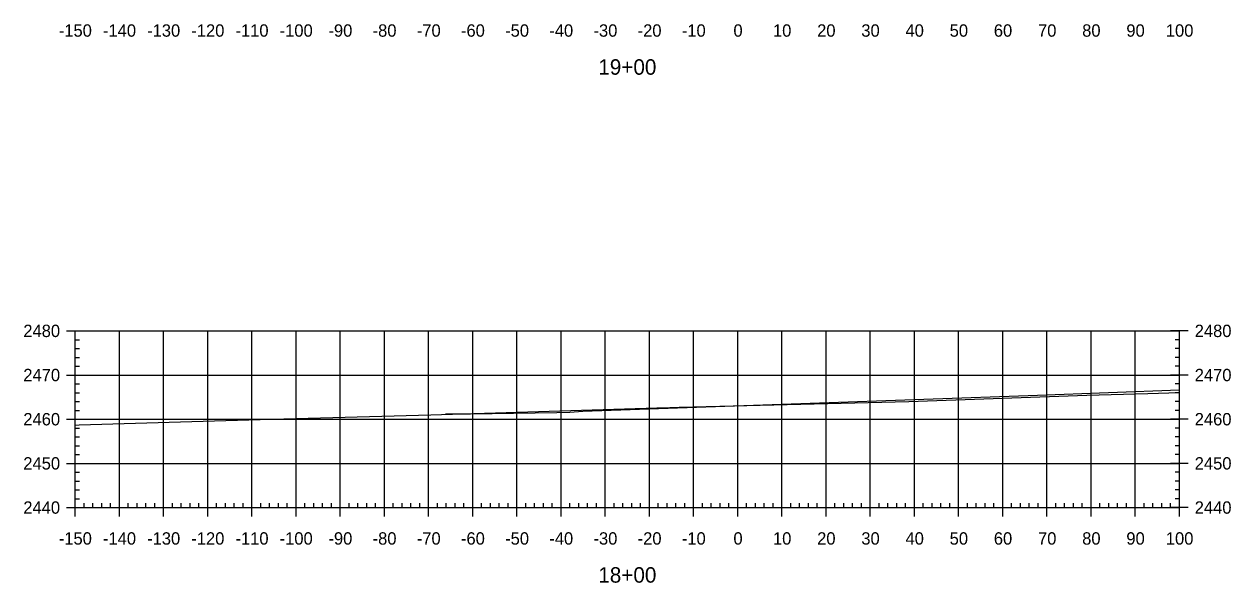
# Model space of a CAD drawing. Extents: x 6943757 to 6978036, y 2273166 to 2280902.
# Drawn here: x 6976138.1 to 6976411.3, y 2277626 to 2277752.5 of the extents above; entities that cross this region are included whole.
import ezdxf

# ---------------------------------------------------------------- set-up
doc = ezdxf.new("R2010")
doc.units = 0
for name, color, linetype in [('C-GRID-FRAM', 7, 'Continuous'), ('C-GRID-MAJR', 7, 'Continuous'), ('C-GRID-TEXT', 7, 'Continuous'), ('C-TOPO-MAJR', 7, 'Continuous')]:
    doc.layers.add(name, color=color, linetype=linetype)

msp = doc.modelspace()

# ---------------------------------------------------------------- linework, layer by layer
at = {"layer": 'C-GRID-FRAM'}
for p, q in [((6976147.68, 2277683.05), (6976151.68, 2277683.05)), ((6976149.68, 2277643.05), (6976149.68, 2277683.05)), ((6976149.68, 2277681.05), (6976150.68, 2277681.05)), ((6976401.68, 2277683.05), (6976397.68, 2277683.05)), ((6976399.68, 2277681.05), (6976398.68, 2277681.05)), ((6976399.68, 2277643.05), (6976399.68, 2277683.05)), ((6976149.68, 2277679.05), (6976150.68, 2277679.05)), ((6976399.68, 2277679.05), (6976398.68, 2277679.05)), ((6976149.68, 2277677.05), (6976150.68, 2277677.05)), ((6976399.68, 2277677.05), (6976398.68, 2277677.05)), ((6976147.68, 2277673.05), (6976151.68, 2277673.05)), ((6976149.68, 2277675.05), (6976150.68, 2277675.05)), ((6976401.68, 2277673.05), (6976397.68, 2277673.05)), ((6976399.68, 2277675.05), (6976398.68, 2277675.05)), ((6976149.68, 2277671.05), (6976150.68, 2277671.05)), ((6976399.68, 2277671.05), (6976398.68, 2277671.05)), ((6976149.68, 2277669.05), (6976150.68, 2277669.05)), ((6976399.68, 2277669.05), (6976398.68, 2277669.05)), ((6976149.68, 2277667.05), (6976150.68, 2277667.05)), ((6976149.68, 2277665.05), (6976150.68, 2277665.05)), ((6976399.68, 2277667.05), (6976398.68, 2277667.05)), ((6976399.68, 2277665.05), (6976398.68, 2277665.05)), ((6976147.68, 2277663.05), (6976151.68, 2277663.05)), ((6976401.68, 2277663.05), (6976397.68, 2277663.05)), ((6976149.68, 2277661.05), (6976150.68, 2277661.05)), ((6976149.68, 2277659.05), (6976150.68, 2277659.05)), ((6976399.68, 2277661.05), (6976398.68, 2277661.05)), ((6976399.68, 2277659.05), (6976398.68, 2277659.05)), ((6976149.68, 2277657.05), (6976150.68, 2277657.05)), ((6976399.68, 2277657.05), (6976398.68, 2277657.05)), ((6976149.68, 2277655.05), (6976150.68, 2277655.05)), ((6976399.68, 2277655.05), (6976398.68, 2277655.05)), ((6976147.68, 2277653.05), (6976151.68, 2277653.05)), ((6976149.68, 2277651.05), (6976150.68, 2277651.05)), ((6976401.68, 2277653.05), (6976397.68, 2277653.05)), ((6976399.68, 2277651.05), (6976398.68, 2277651.05)), ((6976149.68, 2277649.05), (6976150.68, 2277649.05)), ((6976399.68, 2277649.05), (6976398.68, 2277649.05)), ((6976149.68, 2277647.05), (6976150.68, 2277647.05)), ((6976399.68, 2277647.05), (6976398.68, 2277647.05)), ((6976147.68, 2277643.05), (6976151.68, 2277643.05)), ((6976149.68, 2277645.05), (6976150.68, 2277645.05)), ((6976149.68, 2277641.05), (6976149.68, 2277645.05)), ((6976149.68, 2277643.05), (6976399.68, 2277643.05)), ((6976151.68, 2277643.05), (6976151.68, 2277644.05)), ((6976153.68, 2277643.05), (6976153.68, 2277644.05)), ((6976155.68, 2277643.05), (6976155.68, 2277644.05)), ((6976157.68, 2277643.05), (6976157.68, 2277644.05)), ((6976159.68, 2277641.05), (6976159.68, 2277645.05)), ((6976161.68, 2277643.05), (6976161.68, 2277644.05)), ((6976163.68, 2277643.05), (6976163.68, 2277644.05)), ((6976165.68, 2277643.05), (6976165.68, 2277644.05)), ((6976167.68, 2277643.05), (6976167.68, 2277644.05)), ((6976169.68, 2277641.05), (6976169.68, 2277645.05)), ((6976171.68, 2277643.05), (6976171.68, 2277644.05)), ((6976173.68, 2277643.05), (6976173.68, 2277644.05)), ((6976175.68, 2277643.05), (6976175.68, 2277644.05)), ((6976177.68, 2277643.05), (6976177.68, 2277644.05)), ((6976179.68, 2277641.05), (6976179.68, 2277645.05)), ((6976181.68, 2277643.05), (6976181.68, 2277644.05)), ((6976183.68, 2277643.05), (6976183.68, 2277644.05)), ((6976185.68, 2277643.05), (6976185.68, 2277644.05)), ((6976187.68, 2277643.05), (6976187.68, 2277644.05)), ((6976189.68, 2277641.05), (6976189.68, 2277645.05)), ((6976191.68, 2277643.05), (6976191.68, 2277644.05)), ((6976193.68, 2277643.05), (6976193.68, 2277644.05)), ((6976195.68, 2277643.05), (6976195.68, 2277644.05)), ((6976197.68, 2277643.05), (6976197.68, 2277644.05)), ((6976199.68, 2277641.05), (6976199.68, 2277645.05)), ((6976201.68, 2277643.05), (6976201.68, 2277644.05)), ((6976203.68, 2277643.05), (6976203.68, 2277644.05)), ((6976205.68, 2277643.05), (6976205.68, 2277644.05)), ((6976207.68, 2277643.05), (6976207.68, 2277644.05)), ((6976209.68, 2277641.05), (6976209.68, 2277645.05)), ((6976211.68, 2277643.05), (6976211.68, 2277644.05)), ((6976213.68, 2277643.05), (6976213.68, 2277644.05)), ((6976215.68, 2277643.05), (6976215.68, 2277644.05)), ((6976217.68, 2277643.05), (6976217.68, 2277644.05)), ((6976219.68, 2277641.05), (6976219.68, 2277645.05)), ((6976221.68, 2277643.05), (6976221.68, 2277644.05)), ((6976223.68, 2277643.05), (6976223.68, 2277644.05)), ((6976225.68, 2277643.05), (6976225.68, 2277644.05)), ((6976227.68, 2277643.05), (6976227.68, 2277644.05)), ((6976229.68, 2277641.05), (6976229.68, 2277645.05)), ((6976231.68, 2277643.05), (6976231.68, 2277644.05)), ((6976233.68, 2277643.05), (6976233.68, 2277644.05)), ((6976235.68, 2277643.05), (6976235.68, 2277644.05)), ((6976237.68, 2277643.05), (6976237.68, 2277644.05)), ((6976239.68, 2277641.05), (6976239.68, 2277645.05)), ((6976241.68, 2277643.05), (6976241.68, 2277644.05)), ((6976243.68, 2277643.05), (6976243.68, 2277644.05)), ((6976245.68, 2277643.05), (6976245.68, 2277644.05)), ((6976247.68, 2277643.05), (6976247.68, 2277644.05)), ((6976249.68, 2277641.05), (6976249.68, 2277645.05)), ((6976251.68, 2277643.05), (6976251.68, 2277644.05)), ((6976253.68, 2277643.05), (6976253.68, 2277644.05)), ((6976255.68, 2277643.05), (6976255.68, 2277644.05)), ((6976257.68, 2277643.05), (6976257.68, 2277644.05)), ((6976259.68, 2277641.05), (6976259.68, 2277645.05)), ((6976261.68, 2277643.05), (6976261.68, 2277644.05)), ((6976263.68, 2277643.05), (6976263.68, 2277644.05)), ((6976265.68, 2277643.05), (6976265.68, 2277644.05)), ((6976267.68, 2277643.05), (6976267.68, 2277644.05)), ((6976269.68, 2277641.05), (6976269.68, 2277645.05)), ((6976271.68, 2277643.05), (6976271.68, 2277644.05)), ((6976273.68, 2277643.05), (6976273.68, 2277644.05)), ((6976275.68, 2277643.05), (6976275.68, 2277644.05)), ((6976277.68, 2277643.05), (6976277.68, 2277644.05)), ((6976279.68, 2277641.05), (6976279.68, 2277645.05)), ((6976281.68, 2277643.05), (6976281.68, 2277644.05)), ((6976283.68, 2277643.05), (6976283.68, 2277644.05)), ((6976285.68, 2277643.05), (6976285.68, 2277644.05)), ((6976287.68, 2277643.05), (6976287.68, 2277644.05)), ((6976289.68, 2277641.05), (6976289.68, 2277645.05)), ((6976291.68, 2277643.05), (6976291.68, 2277644.05)), ((6976293.68, 2277643.05), (6976293.68, 2277644.05)), ((6976295.68, 2277643.05), (6976295.68, 2277644.05)), ((6976297.68, 2277643.05), (6976297.68, 2277644.05)), ((6976299.68, 2277641.05), (6976299.68, 2277645.05)), ((6976301.68, 2277643.05), (6976301.68, 2277644.05)), ((6976303.68, 2277643.05), (6976303.68, 2277644.05)), ((6976305.68, 2277643.05), (6976305.68, 2277644.05)), ((6976307.68, 2277643.05), (6976307.68, 2277644.05)), ((6976309.68, 2277641.05), (6976309.68, 2277645.05)), ((6976311.68, 2277643.05), (6976311.68, 2277644.05)), ((6976313.68, 2277643.05), (6976313.68, 2277644.05)), ((6976315.68, 2277643.05), (6976315.68, 2277644.05)), ((6976317.68, 2277643.05), (6976317.68, 2277644.05)), ((6976319.68, 2277641.05), (6976319.68, 2277645.05)), ((6976321.68, 2277643.05), (6976321.68, 2277644.05)), ((6976323.68, 2277643.05), (6976323.68, 2277644.05)), ((6976325.68, 2277643.05), (6976325.68, 2277644.05)), ((6976327.68, 2277643.05), (6976327.68, 2277644.05)), ((6976329.68, 2277641.05), (6976329.68, 2277645.05)), ((6976331.68, 2277643.05), (6976331.68, 2277644.05)), ((6976333.68, 2277643.05), (6976333.68, 2277644.05)), ((6976335.68, 2277643.05), (6976335.68, 2277644.05)), ((6976337.68, 2277643.05), (6976337.68, 2277644.05)), ((6976339.68, 2277641.05), (6976339.68, 2277645.05)), ((6976341.68, 2277643.05), (6976341.68, 2277644.05)), ((6976343.68, 2277643.05), (6976343.68, 2277644.05)), ((6976345.68, 2277643.05), (6976345.68, 2277644.05)), ((6976347.68, 2277643.05), (6976347.68, 2277644.05)), ((6976349.68, 2277641.05), (6976349.68, 2277645.05)), ((6976351.68, 2277643.05), (6976351.68, 2277644.05)), ((6976353.68, 2277643.05), (6976353.68, 2277644.05)), ((6976355.68, 2277643.05), (6976355.68, 2277644.05)), ((6976357.68, 2277643.05), (6976357.68, 2277644.05)), ((6976359.68, 2277641.05), (6976359.68, 2277645.05)), ((6976361.68, 2277643.05), (6976361.68, 2277644.05)), ((6976363.68, 2277643.05), (6976363.68, 2277644.05)), ((6976365.68, 2277643.05), (6976365.68, 2277644.05)), ((6976367.68, 2277643.05), (6976367.68, 2277644.05)), ((6976369.68, 2277641.05), (6976369.68, 2277645.05)), ((6976371.68, 2277643.05), (6976371.68, 2277644.05)), ((6976373.68, 2277643.05), (6976373.68, 2277644.05)), ((6976375.68, 2277643.05), (6976375.68, 2277644.05)), ((6976377.68, 2277643.05), (6976377.68, 2277644.05)), ((6976379.68, 2277641.05), (6976379.68, 2277645.05)), ((6976381.68, 2277643.05), (6976381.68, 2277644.05)), ((6976383.68, 2277643.05), (6976383.68, 2277644.05)), ((6976385.68, 2277643.05), (6976385.68, 2277644.05)), ((6976387.68, 2277643.05), (6976387.68, 2277644.05)), ((6976389.68, 2277641.05), (6976389.68, 2277645.05)), ((6976391.68, 2277643.05), (6976391.68, 2277644.05)), ((6976393.68, 2277643.05), (6976393.68, 2277644.05)), ((6976395.68, 2277643.05), (6976395.68, 2277644.05)), ((6976397.68, 2277643.05), (6976397.68, 2277644.05)), ((6976401.68, 2277643.05), (6976397.68, 2277643.05)), ((6976399.68, 2277645.05), (6976398.68, 2277645.05)), ((6976399.68, 2277641.05), (6976399.68, 2277645.05))]:
    msp.add_line(p, q, dxfattribs=at)
at = {"layer": 'C-GRID-MAJR'}
for p, q in [((6976149.68, 2277683.05), (6976399.68, 2277683.05)), ((6976149.68, 2277643.05), (6976149.68, 2277683.05)), ((6976159.68, 2277643.05), (6976159.68, 2277683.05)), ((6976169.68, 2277643.05), (6976169.68, 2277683.05)), ((6976179.68, 2277643.05), (6976179.68, 2277683.05)), ((6976189.68, 2277643.05), (6976189.68, 2277683.05)), ((6976199.68, 2277643.05), (6976199.68, 2277683.05)), ((6976209.68, 2277643.05), (6976209.68, 2277683.05)), ((6976219.68, 2277643.05), (6976219.68, 2277683.05)), ((6976229.68, 2277643.05), (6976229.68, 2277683.05)), ((6976239.68, 2277643.05), (6976239.68, 2277683.05)), ((6976249.68, 2277643.05), (6976249.68, 2277683.05)), ((6976259.68, 2277643.05), (6976259.68, 2277683.05)), ((6976269.68, 2277643.05), (6976269.68, 2277683.05)), ((6976279.68, 2277643.05), (6976279.68, 2277683.05)), ((6976289.68, 2277643.05), (6976289.68, 2277683.05)), ((6976299.68, 2277643.05), (6976299.68, 2277683.05)), ((6976309.68, 2277643.05), (6976309.68, 2277683.05)), ((6976319.68, 2277643.05), (6976319.68, 2277683.05)), ((6976329.68, 2277643.05), (6976329.68, 2277683.05)), ((6976339.68, 2277643.05), (6976339.68, 2277683.05)), ((6976349.68, 2277643.05), (6976349.68, 2277683.05)), ((6976359.68, 2277643.05), (6976359.68, 2277683.05)), ((6976369.68, 2277643.05), (6976369.68, 2277683.05)), ((6976379.68, 2277643.05), (6976379.68, 2277683.05)), ((6976389.68, 2277643.05), (6976389.68, 2277683.05)), ((6976399.68, 2277643.05), (6976399.68, 2277683.05)), ((6976149.68, 2277673.05), (6976399.68, 2277673.05)), ((6976149.68, 2277663.05), (6976399.68, 2277663.05)), ((6976149.68, 2277653.05), (6976399.68, 2277653.05)), ((6976149.68, 2277643.05), (6976399.68, 2277643.05))]:
    msp.add_line(p, q, dxfattribs=at)
at = {"layer": 'C-TOPO-MAJR'}
for points in [[(6976149.68, 2277661.73), (6976150.59, 2277661.76), (6976176.1, 2277662.55), (6976194.09, 2277663.05), (6976230.21, 2277664.05), (6976281.39, 2277665.61), (6976284.32, 2277665.68), (6976286.38, 2277665.74), (6976338.43, 2277667.07), (6976378.67, 2277668.48), (6976392.54, 2277668.87), (6976399.68, 2277669.08)], [(6976233.51, 2277664.25), (6976239.19, 2277664.24), (6976258.69, 2277664.53), (6976261.67, 2277664.61), (6976264.57, 2277664.87), (6976367.51, 2277668.52), (6976399.68, 2277669.66)]]:
    msp.add_lwpolyline(points, dxfattribs=at)

# ---------------------------------------------------------------- texts
at = {"layer": 'C-GRID-FRAM'}
msp.add_text('-', height=0.002, dxfattribs=at).set_placement((6976149.68, 2277643.05))
at = {"layer": 'C-GRID-TEXT'}
for s, height, p in [('-150', 2.8, (6976145.96, 2277749.65)), ('-140', 2.8, (6976155.96, 2277749.65)), ('-130', 2.8, (6976165.96, 2277749.65)), ('-120', 2.8, (6976175.96, 2277749.65)), ('-110', 2.8, (6976185.96, 2277749.65)), ('-100', 2.8, (6976195.96, 2277749.65)), ('-90', 2.8, (6976207.01, 2277749.65)), ('-80', 2.8, (6976217.01, 2277749.65)), ('-70', 2.8, (6976227.01, 2277749.65)), ('-60', 2.8, (6976237.01, 2277749.65)), ('-50', 2.8, (6976247.01, 2277749.65)), ('-40', 2.8, (6976257.01, 2277749.65)), ('-30', 2.8, (6976267.01, 2277749.65)), ('-20', 2.8, (6976277.01, 2277749.65)), ('-10', 2.8, (6976287.01, 2277749.65)), ('0', 2.8, (6976298.7, 2277749.65)), ('10', 2.8, (6976307.65, 2277749.65)), ('20', 2.8, (6976317.65, 2277749.65)), ('30', 2.8, (6976327.65, 2277749.65)), ('40', 2.8, (6976337.65, 2277749.65)), ('50', 2.8, (6976347.65, 2277749.65)), ('60', 2.8, (6976357.65, 2277749.65)), ('70', 2.8, (6976367.65, 2277749.65)), ('80', 2.8, (6976377.65, 2277749.65)), ('90', 2.8, (6976387.65, 2277749.65)), ('100', 2.8, (6976396.59, 2277749.65)), ('19+00', 3.5, (6976268.11, 2277741.04)), ('2480', 2.8, (6976137.93, 2277681.65)), ('2480', 2.8, (6976403.13, 2277681.65)), ('2470', 2.8, (6976137.93, 2277671.65)), ('2470', 2.8, (6976403.13, 2277671.65)), ('2460', 2.8, (6976137.93, 2277661.65)), ('2460', 2.8, (6976403.13, 2277661.65)), ('2450', 2.8, (6976137.93, 2277651.65)), ('2450', 2.8, (6976403.13, 2277651.65)), ('2440', 2.8, (6976137.93, 2277641.65)), ('2440', 2.8, (6976403.13, 2277641.65)), ('-150', 2.8, (6976145.96, 2277634.65)), ('-140', 2.8, (6976155.96, 2277634.65)), ('-130', 2.8, (6976165.96, 2277634.65)), ('-120', 2.8, (6976175.96, 2277634.65)), ('-110', 2.8, (6976185.96, 2277634.65)), ('-100', 2.8, (6976195.96, 2277634.65)), ('-90', 2.8, (6976207.01, 2277634.65)), ('-80', 2.8, (6976217.01, 2277634.65)), ('-70', 2.8, (6976227.01, 2277634.65)), ('-60', 2.8, (6976237.01, 2277634.65)), ('-50', 2.8, (6976247.01, 2277634.65)), ('-40', 2.8, (6976257.01, 2277634.65)), ('-30', 2.8, (6976267.01, 2277634.65)), ('-20', 2.8, (6976277.01, 2277634.65)), ('-10', 2.8, (6976287.01, 2277634.65)), ('0', 2.8, (6976298.7, 2277634.65)), ('10', 2.8, (6976307.65, 2277634.65)), ('20', 2.8, (6976317.65, 2277634.65)), ('30', 2.8, (6976327.65, 2277634.65)), ('40', 2.8, (6976337.65, 2277634.65)), ('50', 2.8, (6976347.65, 2277634.65)), ('60', 2.8, (6976357.65, 2277634.65)), ('70', 2.8, (6976367.65, 2277634.65)), ('80', 2.8, (6976377.65, 2277634.65)), ('90', 2.8, (6976387.65, 2277634.65)), ('100', 2.8, (6976396.59, 2277634.65)), ('18+00', 3.5, (6976268.11, 2277626.04))]:
    msp.add_text(s, height=height, dxfattribs=at).set_placement(p)

doc.saveas('drawing.dxf')
